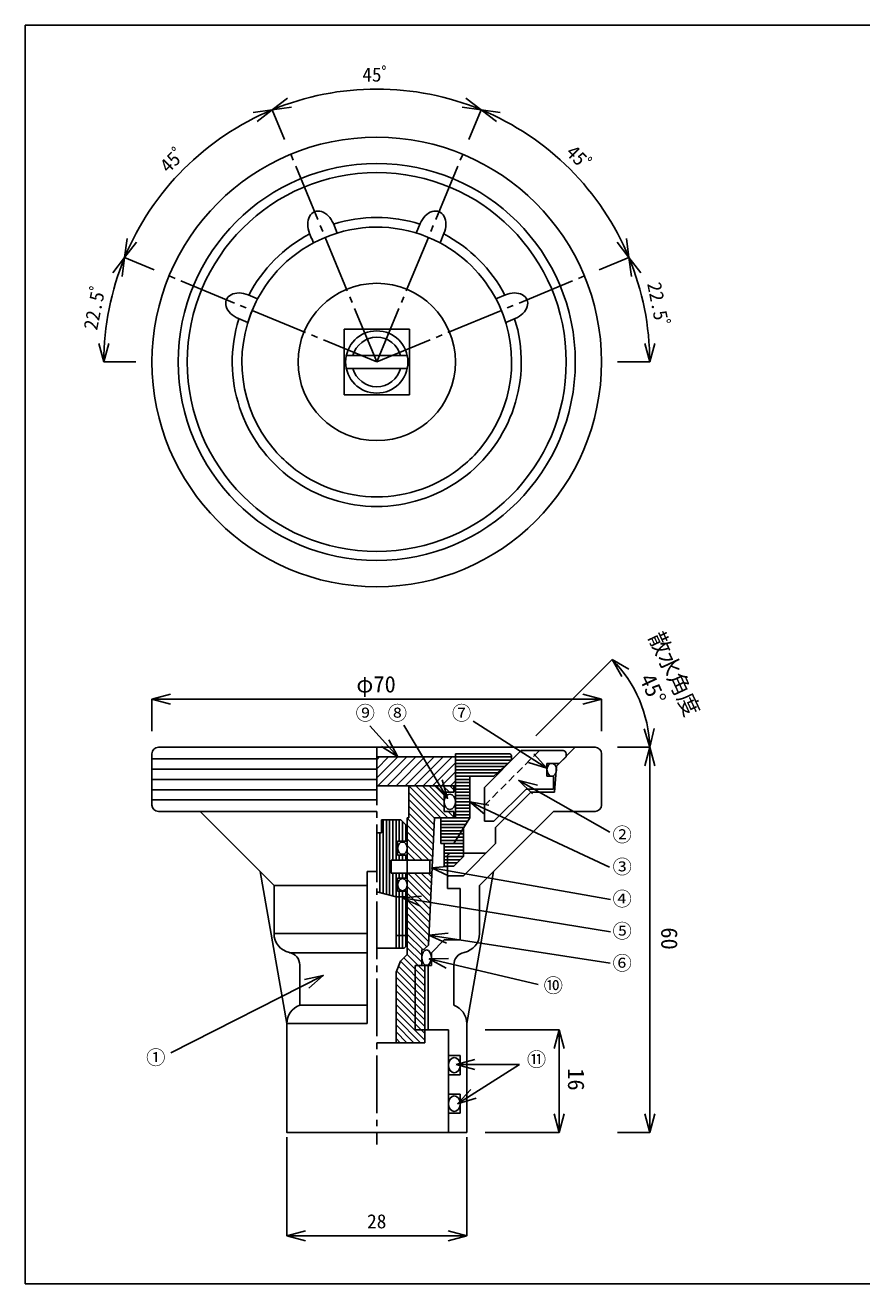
# Model space of a CAD drawing. Units: millimetres, scale not verified. Extents: x -140 to 140, y -97 to 99.
# Drawn here: x -139.9 to -9.7, y -96.9 to 99.1 of the extents above; entities that cross this region are included whole.
import ezdxf
from ezdxf.enums import TextEntityAlignment as Align

# ---------------------------------------------------------------- set-up
doc = ezdxf.new("R2010")
doc.units = ezdxf.units.MM
doc.linetypes.add('CHAIN2', pattern=[12, 9, -1, 1, -1])
doc.linetypes.add('DASHED1', pattern=[1.8, 1.2, -0.6])
doc.layers.add('0-0_図面枠', color=7, linetype='Continuous')
doc.layers.add('0-1_ノズル', color=4, linetype='Continuous')
doc.styles.add('ＭＳ ゴシック', font='')
doc.styles.get('ＭＳ ゴシック').set_extended_font_data('MS Gothic')

msp = doc.modelspace()

# ---------------------------------------------------------------- linework, layer by layer
at = {"layer": '0-0_図面枠', "color": 5}
msp.add_line((-139.949, 99.1), (140.051, 99.1), dxfattribs=at)
msp.add_lwpolyline([(-139.949, 99.1), (-139.949, -96.9), (140.051, -96.9), (140.051, 99.1)], dxfattribs=at)
at = {"layer": '0-1_ノズル'}
for p, q in [((-101.466, 85.916), (-99.085, 87.742)), ((-101.466, 85.916), (-98.491, 86.308)), ((-68.937, 85.916), (-71.912, 86.308)), ((-68.937, 85.916), (-71.318, 87.742)), ((-101.466, 85.916), (-104.44, 85.525)), ((-101.466, 85.916), (-103.846, 84.09)), ((-99.552, 81.297), (-101.466, 85.916)), ((-99.552, 81.297), (-101.466, 85.916)), ((-70.851, 81.297), (-68.937, 85.916)), ((-70.851, 81.297), (-68.937, 85.916)), ((-68.937, 85.916), (-65.963, 85.525)), ((-68.937, 85.916), (-66.557, 84.09)), ((-124.466, 62.915), (-124.075, 65.89)), ((-124.466, 62.915), (-122.64, 65.295)), ((-45.937, 62.915), (-47.763, 65.295)), ((-45.937, 62.915), (-46.328, 65.89)), ((-124.466, 62.915), (-126.293, 60.535)), ((-124.466, 62.915), (-124.858, 59.941)), ((-119.847, 61.002), (-124.466, 62.915)), ((-119.847, 61.002), (-124.466, 62.915)), ((-50.556, 61.002), (-45.937, 62.915)), ((-50.556, 61.002), (-45.937, 62.915)), ((-45.937, 62.915), (-44.11, 60.535)), ((-45.937, 62.915), (-45.545, 59.941)), ((-127.702, 46.651), (-128.478, 49.549)), ((-127.702, 46.651), (-126.925, 49.549)), ((-42.702, 46.651), (-43.478, 49.549)), ((-42.702, 46.651), (-41.925, 49.549)), ((-80.456, 47.651), (-89.947, 47.651)), ((-122.702, 46.651), (-127.702, 46.651)), ((-80.456, 45.651), (-89.947, 45.651)), ((-47.702, 46.651), (-42.702, 46.651)), ((-60.434, -11.581), (-48.555, 0.298)), ((-48.555, 0.298), (-45.957, -1.202)), ((-48.555, 0.298), (-47.055, -2.3)), ((-120.202, -5.849), (-117.304, -5.072)), ((-120.202, -5.849), (-50.202, -5.849)), ((-120.202, -5.849), (-117.304, -6.625)), ((-120.202, -5.849), (-120.202, -10.849)), ((-50.202, -5.849), (-53.099, -5.072)), ((-50.202, -5.849), (-53.099, -6.625)), ((-50.202, -5.849), (-50.202, -10.849)), ((-42.702, -13.349), (-43.55, -10.471)), ((-42.702, -13.349), (-41.998, -10.433)), ((-81.937, -14.849), (-83.299, -12.176)), ((-42.702, -13.349), (-47.702, -13.349)), ((-42.702, -13.349), (-43.478, -16.247)), ((-42.702, -73.349), (-42.702, -13.349)), ((-42.702, -13.349), (-41.925, -16.247)), ((-64.202, -14.849), (-72.952, -14.849)), ((-64.202, -15.349), (-72.952, -15.349)), ((-58.703, -16.603), (-60.729, -14.391)), ((-64.757, -15.849), (-72.952, -15.849)), ((-65.312, -16.349), (-72.952, -16.349)), ((-65.867, -16.849), (-72.952, -16.849)), ((-66.423, -17.349), (-72.952, -17.349)), ((-74.18, -21.31), (-74.995, -18.423)), ((-70.702, -17.849), (-72.952, -17.849)), ((-70.702, -18.349), (-72.952, -18.349)), ((-70.702, -18.849), (-72.952, -18.849)), ((-70.702, -19.349), (-72.952, -19.349)), ((-63.101, -18.514), (-60.966, -20.621)), ((-70.702, -19.849), (-72.952, -19.849)), ((-70.702, -20.349), (-72.952, -20.349)), ((-70.702, -20.849), (-72.952, -20.849)), ((-70.702, -21.349), (-72.952, -21.349)), ((-70.702, -21.849), (-72.952, -21.849)), ((-70.702, -22.349), (-72.952, -22.349)), ((-70.702, -22.849), (-72.952, -22.849)), ((-70.702, -23.349), (-72.952, -23.349)), ((-70.702, -21.849), (-68.404, -23.778)), ((-84.202, -24.649), (-84.202, -36.113)), ((-83.702, -24.649), (-83.702, -36.247)), ((-83.202, -24.649), (-83.202, -36.381)), ((-82.702, -24.649), (-82.702, -30.949)), ((-82.202, -24.649), (-82.202, -30.949)), ((-81.702, -24.649), (-81.702, -27.949)), ((-81.202, -24.899), (-81.202, -27.949)), ((-80.702, -25.399), (-80.702, -27.949)), ((-71.014, -24.849), (-75.202, -24.849)), ((-71.327, -25.349), (-75.202, -25.349)), ((-70.702, -23.849), (-72.952, -23.849)), ((-70.702, -24.349), (-72.952, -24.349)), ((-84.702, -26.649), (-84.702, -35.979)), ((-71.639, -25.849), (-75.202, -25.849)), ((-71.702, -26.349), (-75.202, -26.349)), ((-71.702, -26.849), (-75.202, -26.849)), ((-71.702, -27.349), (-75.202, -27.349)), ((-71.702, -27.849), (-75.202, -27.849)), ((-71.702, -28.349), (-75.202, -28.349)), ((-71.702, -28.849), (-74.702, -28.849)), ((-71.702, -29.349), (-74.702, -29.349)), ((-81.702, -30.149), (-81.702, -30.949)), ((-81.202, -30.149), (-81.202, -30.949)), ((-80.702, -30.149), (-80.702, -30.949)), ((-73.702, -29.849), (-74.702, -29.849)), ((-71.702, -30.349), (-74.702, -30.349)), ((-72.202, -30.849), (-74.702, -30.849)), ((-72.702, -31.349), (-74.702, -31.349)), ((-82.702, -32.949), (-82.702, -36.515)), ((-82.202, -32.949), (-82.202, -36.649)), ((-81.702, -32.949), (-81.702, -33.749)), ((-81.202, -32.949), (-81.202, -33.749)), ((-80.702, -32.949), (-80.702, -33.749)), ((-76.669, -32.123), (-73.952, -33.394)), ((-81.702, -35.749), (-81.702, -44.649)), ((-81.239, -36.818), (-78.503, -38.049)), ((-81.202, -35.749), (-81.202, -44.649)), ((-80.702, -35.749), (-80.702, -44.399)), ((-77.072, -42.631), (-74.325, -43.837)), ((-77.032, -46.316), (-74.389, -47.735)), ((-93.524, -48.868), (-96.459, -49.487)), ((-56.822, -57.349), (-68.322, -57.349)), ((-56.822, -57.349), (-56.045, -60.247)), ((-72.821, -62.754), (-69.923, -61.978)), ((-72.821, -62.754), (-69.923, -63.531)), ((-72.821, -62.754), (-62.959, -62.754)), ((-62.959, -62.754), (-72.612, -68.862)), ((-72.612, -68.862), (-70.579, -66.656)), ((-72.612, -68.862), (-69.748, -67.969)), ((-56.822, -73.349), (-57.598, -70.451)), ((-56.822, -73.349), (-56.045, -70.451)), ((-42.702, -73.349), (-43.478, -70.451)), ((-42.702, -73.349), (-41.925, -70.451)), ((-99.202, -89.42), (-99.202, -74.046)), ((-71.202, -89.42), (-71.202, -74.046)), ((-56.822, -73.349), (-68.322, -73.349)), ((-42.702, -73.349), (-47.702, -73.349)), ((-99.202, -89.42), (-96.304, -88.643)), ((-99.202, -89.42), (-71.202, -89.42)), ((-99.202, -89.42), (-96.304, -90.196)), ((-71.202, -89.42), (-74.099, -88.643)), ((-71.202, -89.42), (-74.099, -90.196))]:
    msp.add_line(p, q, dxfattribs=at)
at = {"layer": '0-1_ノズル', "color": 7, "linetype": 'CHAIN2'}
for p, q in [((-85.202, 46.651), (-98.595, 78.987)), ((-85.202, 46.651), (-71.808, 78.987)), ((-85.202, 46.651), (-117.537, 60.045)), ((-85.202, 46.651), (-52.866, 60.045)), ((-85.202, -13.349), (-85.202, -75.19))]:
    msp.add_line(p, q, dxfattribs=at)
at = {"layer": '0-1_ノズル', "color": 7}
for p, q in [((-91.354, 66.73), (-91.964, 68.204)), ((-79.049, 66.73), (-78.439, 68.204)), ((-75.354, 65.199), (-74.743, 66.673)), ((-103.749, 56.499), (-105.223, 57.109)), ((-66.654, 56.499), (-65.18, 57.109)), ((-105.28, 52.803), (-106.754, 53.414)), ((-65.123, 52.803), (-63.649, 53.414)), ((-127.702, 46.651), (-122.702, 46.651)), ((-85.202, -15.149), (-120.202, -15.149)), ((-85.202, -16.749), (-120.202, -16.749)), ((-85.202, -18.349), (-120.202, -18.349)), ((-80.202, -19.349), (-75.202, -24.349)), ((-79.141, -19.349), (-74.141, -24.349)), ((-78.08, -19.349), (-74.702, -22.727)), ((-77.02, -19.349), (-74.692, -21.676)), ((-75.959, -19.349), (-74.702, -20.606)), ((-74.898, -19.349), (-73.898, -20.349)), ((-73.838, -19.349), (-73.202, -19.985)), ((-85.202, -19.949), (-120.202, -19.949)), ((-85.202, -21.549), (-120.202, -21.549)), ((-80.202, -20.409), (-76.204, -24.407)), ((-80.202, -21.47), (-76.252, -25.419)), ((-80.202, -22.531), (-76.301, -26.432)), ((-74.08, -23.349), (-73.202, -24.227)), ((-80.452, -24.402), (-76.397, -28.456)), ((-80.452, -25.463), (-76.445, -29.469)), ((-80.202, -23.591), (-76.349, -27.444)), ((-80.452, -26.523), (-76.494, -30.481)), ((-80.452, -27.584), (-77.087, -30.949)), ((-80.452, -28.645), (-78.147, -30.949)), ((-80.452, -29.705), (-79.208, -30.949)), ((-80.452, -30.766), (-80.269, -30.949)), ((-76.516, -30.949), (-80.452, -30.949)), ((-76.952, -32.949), (-76.952, -30.949)), ((-76.611, -32.949), (-80.452, -32.949)), ((-80.39, -32.949), (-76.783, -36.556)), ((-79.329, -32.949), (-76.735, -35.544)), ((-78.269, -32.949), (-76.686, -34.531)), ((-77.208, -32.949), (-76.638, -33.519)), ((-80.452, -33.948), (-76.831, -37.569)), ((-80.452, -35.009), (-76.879, -38.581)), ((-80.452, -36.069), (-76.927, -39.593)), ((-80.452, -37.13), (-76.976, -40.606)), ((-80.452, -38.191), (-77.024, -41.618)), ((-80.452, -39.251), (-77.072, -42.631)), ((-80.452, -40.312), (-77.12, -43.643)), ((-80.452, -41.373), (-77.411, -44.413)), ((-80.452, -42.433), (-78.036, -44.849)), ((-80.452, -43.494), (-78.202, -45.744)), ((-80.452, -44.555), (-78.202, -46.805)), ((-81.51, -46.678), (-77.702, -50.487)), ((-80.99, -46.137), (-77.702, -49.426)), ((-80.46, -45.607), (-77.702, -48.365)), ((-82.131, -48.178), (-77.702, -52.608)), ((-81.82, -47.428), (-77.702, -51.547)), ((-82.202, -49.169), (-77.702, -53.669)), ((-82.202, -50.229), (-77.702, -54.729)), ((-82.202, -51.29), (-77.702, -55.79)), ((-82.202, -52.351), (-77.702, -56.851)), ((-82.202, -53.411), (-77.702, -57.911)), ((-82.202, -54.472), (-77.702, -58.972)), ((-82.202, -55.533), (-78.385, -59.349)), ((-82.202, -56.593), (-79.446, -59.349)), ((-82.202, -57.654), (-80.507, -59.349)), ((-82.202, -58.715), (-81.567, -59.349))]:
    msp.add_line(p, q, dxfattribs=at)
at = {"layer": '0-1_ノズル', "color": 3}
for p, q in [((-90.302, 51.751), (-90.302, 41.551)), ((-90.302, 51.751), (-80.102, 51.751)), ((-80.102, 51.751), (-80.102, 41.551)), ((-90.302, 41.551), (-80.102, 41.551)), ((-119.202, -13.349), (-85.202, -13.349)), ((-51.202, -13.349), (-85.202, -13.349)), ((-120.202, -14.349), (-120.202, -22.349)), ((-64.702, -14.349), (-72.952, -14.349)), ((-72.952, -14.349), (-72.952, -24.349)), ((-68.452, -19.599), (-62.702, -13.849)), ((-56.202, -13.849), (-62.702, -13.849)), ((-55.702, -14.849), (-56.812, -15.849)), ((-55.702, -14.349), (-55.702, -14.849)), ((-50.202, -22.349), (-50.202, -14.349)), ((-58.702, -15.849), (-58.702, -17.849)), ((-58.702, -15.849), (-56.812, -15.849)), ((-73.702, -19.349), (-85.202, -19.349)), ((-80.202, -19.349), (-80.202, -24.349)), ((-73.702, -19.349), (-73.202, -19.349)), ((-73.202, -20.349), (-73.202, -19.349)), ((-70.702, -17.849), (-70.702, -24.349)), ((-68.452, -19.599), (-68.452, -24.849)), ((-58.702, -17.849), (-57.702, -17.849)), ((-57.702, -17.849), (-57.702, -19.849)), ((-74.702, -20.349), (-74.702, -23.349)), ((-73.202, -20.349), (-74.702, -20.349)), ((-66.952, -24.849), (-61.952, -19.849)), ((-57.702, -19.849), (-61.952, -19.849)), ((-60.202, -19.849), (-57.702, -19.849)), ((-119.202, -23.349), (-112.702, -23.349)), ((-112.702, -23.349), (-85.202, -23.349)), ((-73.202, -23.349), (-74.702, -23.349)), ((-73.202, -23.349), (-73.202, -24.349)), ((-69.202, -34.849), (-57.702, -23.349)), ((-57.702, -23.349), (-51.202, -23.349)), ((-84.452, -24.649), (-84.452, -26.649)), ((-81.452, -24.649), (-84.452, -24.649)), ((-81.452, -24.649), (-80.452, -25.649)), ((-80.202, -24.349), (-80.452, -24.349)), ((-76.202, -24.349), (-77.145, -44.159)), ((-73.202, -24.349), (-76.202, -24.349)), ((-75.202, -24.349), (-75.202, -28.349)), ((-75.202, -24.349), (-72.952, -24.349)), ((-73.202, -28.349), (-70.702, -24.349)), ((-68.452, -24.849), (-66.952, -24.849)), ((-84.452, -26.649), (-85.202, -26.649)), ((-80.452, -25.649), (-80.452, -27.949)), ((-71.702, -25.949), (-71.702, -30.349)), ((-66.702, -25.849), (-66.702, -28.349)), ((-81.952, -27.949), (-81.952, -30.149)), ((-81.952, -27.949), (-80.452, -27.949)), ((-75.202, -28.349), (-73.202, -28.349)), ((-71.702, -33.349), (-66.702, -28.349)), ((-82.952, -30.949), (-82.952, -32.949)), ((-82.952, -30.949), (-80.452, -30.949)), ((-81.952, -30.149), (-80.452, -30.149)), ((-80.452, -30.149), (-80.452, -30.949)), ((-74.202, -30.349), (-74.202, -33.349)), ((-68.202, -29.849), (-73.702, -29.849)), ((-86.702, -32.674), (-86.702, -56.349)), ((-86.702, -32.674), (-85.202, -32.674)), ((-82.952, -32.949), (-80.452, -32.949)), ((-80.452, -33.749), (-80.452, -32.949)), ((-71.202, -56.349), (-67.027, -32.674)), ((-101.202, -34.849), (-86.702, -34.849)), ((-81.952, -33.749), (-81.952, -35.749)), ((-81.952, -33.749), (-80.452, -33.749)), ((-74.202, -33.349), (-74.202, -35.349)), ((-74.202, -33.349), (-71.702, -33.349)), ((-69.202, -42.349), (-69.202, -34.849)), ((-82.202, -36.649), (-85.202, -35.845)), ((-82.202, -36.649), (-80.452, -36.649)), ((-82.202, -36.649), (-82.202, -44.649)), ((-81.952, -35.749), (-80.452, -35.749)), ((-80.452, -44.149), (-80.452, -35.749)), ((-74.202, -35.349), (-72.202, -35.349)), ((-72.202, -35.349), (-72.202, -43.349)), ((-101.202, -42.349), (-86.702, -42.349)), ((-82.202, -42.649), (-80.452, -42.649)), ((-80.952, -44.649), (-85.202, -44.649)), ((-80.952, -44.649), (-80.452, -44.149)), ((-77.869, -44.849), (-78.202, -44.849)), ((-77.869, -44.849), (-77.145, -44.159)), ((-86.702, -45.349), (-98.802, -45.349)), ((-82.202, -48.349), (-81.494, -46.642)), ((-81.494, -46.642), (-80.452, -45.599)), ((-76.702, -45.349), (-76.702, -47.349)), ((-97.202, -47.248), (-97.202, -53.52)), ((-82.202, -48.349), (-82.202, -59.349)), ((-79.202, -47.349), (-79.202, -57.349)), ((-76.702, -47.349), (-79.202, -47.349)), ((-77.702, -47.349), (-77.702, -59.349)), ((-77.202, -47.349), (-77.202, -57.349)), ((-73.202, -47.248), (-73.202, -53.52)), ((-97.202, -53.52), (-86.702, -53.52)), ((-71.202, -73.349), (-71.202, -56.349)), ((-79.202, -57.349), (-74.052, -57.349)), ((-74.052, -57.349), (-74.052, -73.349)), ((-82.202, -59.349), (-85.202, -59.349)), ((-82.202, -59.349), (-77.702, -59.349)), ((-74.052, -61.349), (-72.202, -61.349)), ((-72.202, -61.349), (-72.202, -64.349)), ((-74.052, -64.349), (-74.052, -67.349)), ((-72.202, -64.349), (-74.052, -64.349)), ((-74.052, -67.349), (-72.202, -67.349)), ((-72.202, -67.349), (-72.202, -70.349)), ((-72.202, -70.349), (-74.052, -70.349))]:
    msp.add_line(p, q, dxfattribs=at)
at = {"layer": '0-1_ノズル', "color": 2}
for p, q in [((-72.952, -14.849), (-85.202, -14.849)), ((-81.937, -14.849), (-85.202, -18.114)), ((-83.351, -14.849), (-85.202, -16.699)), ((-84.765, -14.849), (-85.202, -15.285)), ((-80.523, -14.849), (-85.023, -19.349)), ((-79.108, -14.849), (-83.608, -19.349)), ((-77.694, -14.849), (-82.194, -19.349)), ((-76.28, -14.849), (-80.78, -19.349)), ((-74.866, -14.849), (-79.366, -19.349)), ((-73.452, -14.849), (-77.952, -19.349)), ((-72.952, -15.763), (-76.537, -19.349)), ((-72.952, -17.177), (-75.123, -19.349)), ((-72.952, -18.591), (-73.705, -19.345)), ((-73.202, -19.349), (-72.952, -19.349))]:
    msp.add_line(p, q, dxfattribs=at)
at = {"layer": '0-1_ノズル', "color": 7, "linetype": 'DASHED1'}
msp.add_line((-68.452, -22.427), (-59.873, -13.849), dxfattribs=at)
at = {"layer": '0-1_ノズル', "color": 7}
msp.add_lwpolyline([(-95.049, 65.199), (-95.332, 65.882), (-95.342, 65.906), (-95.66, 66.673)], dxfattribs=at)
at = {"layer": '0-1_ノズル'}
for points in [[(-70.198, -9.272), (-58.703, -16.603), (-61.564, -15.7)], [(-86.308, -9.996), (-81.937, -14.849), (-84.453, -13.215)], [(-80.968, -9.906), (-74.18, -21.31), (-76.329, -19.217)], [(-48.897, -26.59), (-63.101, -18.514), (-60.198, -19.271)], [(-48.969, -31.997), (-70.702, -21.849), (-67.747, -22.371)], [(-48.811, -37.069), (-76.669, -32.123), (-73.68, -31.865)], [(-48.811, -42.077), (-81.239, -36.818), (-78.254, -36.516)], [(-48.856, -46.95), (-77.072, -42.631), (-74.09, -42.302)], [(-60.089, -50.299), (-77.032, -46.316), (-74.033, -46.223)], [(-117.266, -60.921), (-93.524, -48.868), (-95.756, -50.872)], [(-56.822, -73.349), (-56.822, -57.349), (-57.598, -60.247)]]:
    msp.add_lwpolyline(points, dxfattribs=at)
at = {"layer": '0-1_ノズル', "color": 3}
for points in [[(-54.287, -13.349), (-57.202, -16.264), (-57.552, -20.349)], [(-64.202, -14.849), (-64.202, -15.349), (-66.978, -17.849), (-70.702, -17.849)], [(-66.702, -25.849), (-61.202, -20.349), (-57.552, -20.349)], [(-101.202, -42.349), (-101.202, -34.849), (-112.702, -23.349)], [(-80.452, -45.599), (-80.452, -45.345), (-80.452, -24.349)], [(-74.702, -28.349), (-74.702, -31.849), (-73.202, -31.849), (-71.702, -30.349)], [(-86.702, -56.349), (-99.202, -56.349), (-103.376, -32.674)], [(-78.202, -44.849), (-78.202, -47.349), (-77.702, -47.349)], [(-72.202, -43.349), (-74.702, -43.349), (-76.702, -45.349)], [(-99.202, -56.349), (-99.202, -73.349), (-71.202, -73.349)]]:
    msp.add_lwpolyline(points, dxfattribs=at)
for radius in [35, 30.915, 29.5, 12.25]:
    msp.add_circle((-85.202, 46.651), radius, dxfattribs=at)
at = {"layer": '0-1_ノズル'}
msp.add_circle((-85.202, 46.651), 4.85, dxfattribs=at)
for centre, radius, start, end in [((-85.202, 46.651), 42.5, 67.5, 112.5), ((-85.202, 46.651), 42.5, 112.5, 157.5), ((-85.202, 46.651), 42.5, 22.5, 67.5), ((-85.202, 46.651), 42.5, 157.5, 180), ((-85.202, 46.651), 42.5, 0, 22.5), ((-85.202, 46.651), 3.85, 15.05465, 164.94535), ((-85.202, 46.651), 3.85, 195.05465, 344.94535), ((-62.702, -13.849), 20.006, 1.4321, 45), ((-62.702, -13.849), 20.006, 1.4321, 45)]:
    msp.add_arc(centre, radius, start, end, dxfattribs=at)
at = {"layer": '0-1_ノズル', "color": 3}
for centre, radius, start, end in [((-85.202, 46.651), 22.5, 72.59969, 107.42039), ((-85.202, 46.651), 21, 62.03498, 152.03498), ((-85.202, 46.651), 22.5, 117.59969, 152.40031), ((-85.202, 46.651), 21, 24.53498, 62.03498), ((-85.202, 46.651), 22.5, 27.59969, 62.40031), ((-85.202, 46.651), 21, 155.46502, 219.53498), ((-85.202, 46.651), 21, 152.03498, 162.96502), ((-85.202, 46.651), 21, 320.46502, 24.53498), ((-85.202, 46.651), 22.5, 162.59969, 17.40031), ((-85.202, 46.651), 21, 219.53498, 230.46502), ((-85.202, 46.651), 21, 309.53498, 320.46502), ((-85.202, 46.651), 21, 230.46502, 309.53498), ((-119.202, -14.349), 1, 90, 180), ((-119.202, -14.349), 1, 90, 180), ((-119.202, -14.349), 1, 90, 180), ((-51.202, -14.349), 1, 0, 90), ((-64.702, -14.849), 0.5, 0, 90), ((-56.202, -14.349), 0.5, 0, 90), ((-119.202, -22.349), 1, 180, 270), ((-51.202, -22.349), 1, 270, 0), ((-73.702, -30.349), 0.5, 90, 180), ((-98.202, -42.349), 3, 180, 258.46304), ((-72.202, -42.349), 3, 281.53696, 0), ((-99.202, -47.248), 2, 0, 78.46304), ((-71.202, -47.248), 2, 101.53696, 180), ((-96.202, -56.349), 3, 109.47122, 180), ((-74.202, -56.349), 3, 0, 70.52878)]:
    msp.add_arc(centre, radius, start, end, dxfattribs=at)
at = {"layer": '0-1_ノズル', "color": 7}
for centre, major_axis in [((-93.812, 67.439), (1.082, -2.613)), ((-76.591, 67.439), (-1.082, -2.613)), ((-105.989, 55.262), (2.613, -1.082)), ((-64.414, 55.262), (-2.613, -1.082))]:
    msp.add_ellipse(centre, major_axis=major_axis, ratio=0.707214, start_param=1.5707963, end_param=4.712389, dxfattribs=at)
for centre, major_axis, ratio in [((-57.952, -16.849), (0, 1), 0.75), ((-73.827, -21.849), (0, 1.2), 0.7292), ((-81.202, -29.049), (0, 0.95), 0.7895), ((-81.202, -34.749), (0, 0.95), 0.7895), ((-77.452, -46.099), (0, 1.2), 0.625), ((-73.127, -62.849), (0, 1.2), 0.770833), ((-73.127, -68.849), (0, 1.2), 0.770833)]:
    msp.add_ellipse(centre, major_axis=major_axis, ratio=ratio, dxfattribs=at)

# ---------------------------------------------------------------- texts
at = {"layer": '0-1_ノズル', "color": 7, "style": 'ＭＳ ゴシック'}
for s, height, p in [('45ﾟ', 2.199, (-87.452, 89.651)), ('φ70', 2.566, (-88.384, -5.585)), ('⑨', 2.199, (-88.493, -9.772)), ('⑧', 2.199, (-83.493, -9.772)), ('⑦', 2.199, (-73.493, -9.772)), ('②', 2.199, (-48.488, -28.712)), ('③', 2.199, (-48.488, -33.712)), ('④', 2.199, (-48.488, -38.712)), ('⑤', 2.199, (-48.488, -43.712)), ('⑥', 2.199, (-48.488, -48.712)), ('⑩', 2.199, (-59.213, -52.198)), ('①', 2.199, (-121.114, -63.412)), ('⑪', 2.199, (-61.826, -63.712)), ('28', 2.199, (-86.702, -88.92))]:
    msp.add_text(s, height=height, dxfattribs=at).set_placement(p, align=Align.BOTTOM_LEFT)
for s, height, rotation, p in [('45ﾟ', 2.199, 45, (-117.198, 75.466)), ('45ﾟ', 2.199, 315, (-56.387, 78.648)), ('22.5ﾟ', 2.199, 281.25, (-43.759, 58.718)), ('22.5ﾟ', 2.199, 78.75, (-128.107, 51.362)), ('散水角度', 2.566, 295, (-43.667, 3.566)), ('45°', 2.566, 295, (-45.074, -2.961)), ('60', 2.566, 270, (-41.684, -41.388)), ('16', 2.566, 270, (-56.201, -63.325))]:
    msp.add_text(s, height=height, rotation=rotation, dxfattribs=at).set_placement(p, align=Align.BOTTOM_LEFT)

doc.saveas('drawing.dxf')
